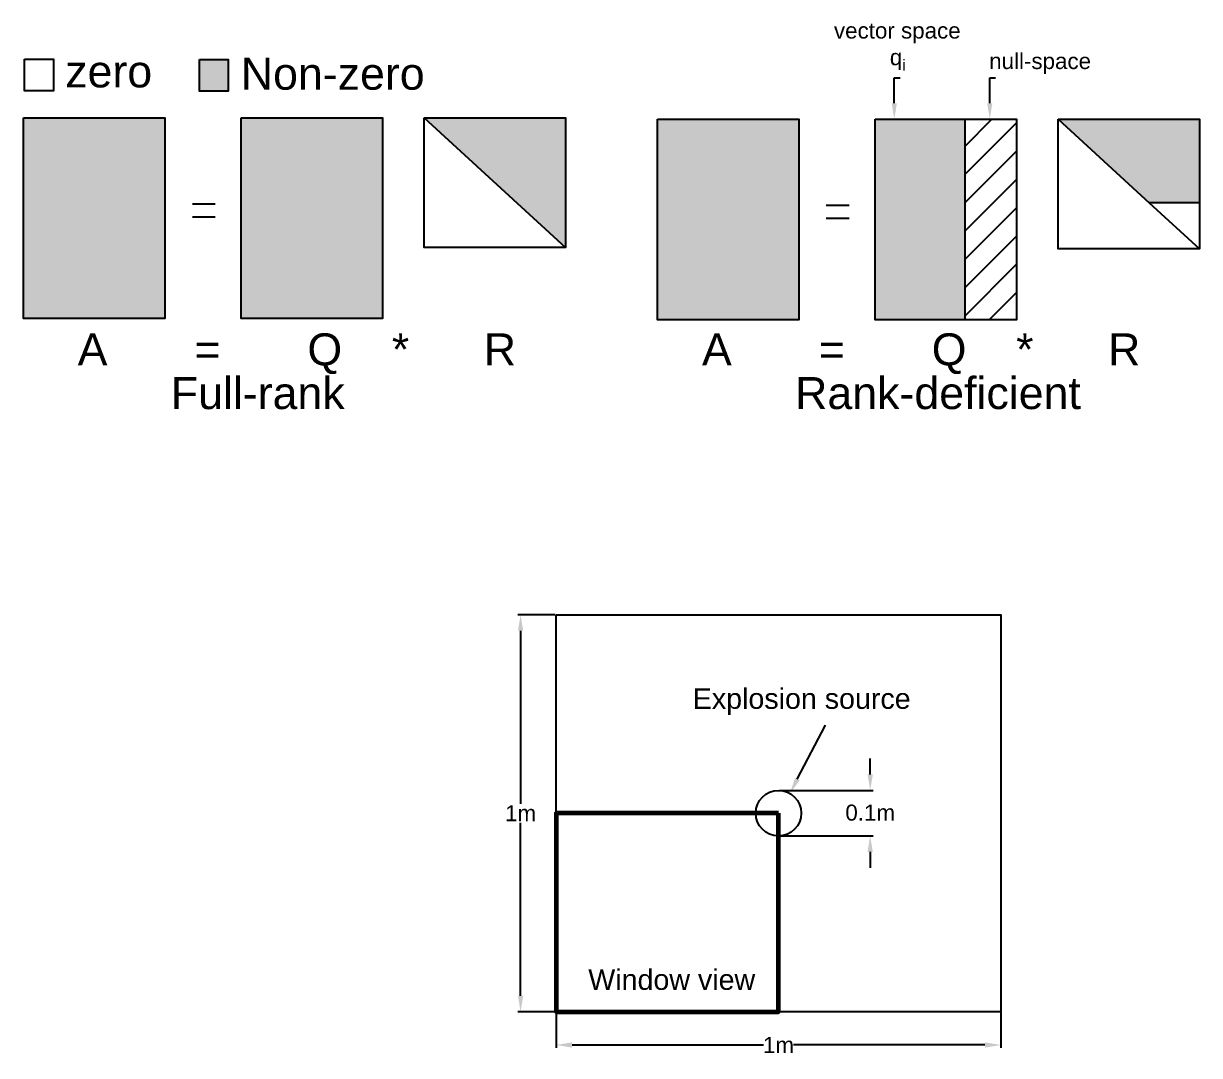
# Model space of a CAD drawing. Header units: inches. Extents: x -128 to 157, y -44 to 110.
# Drawn here: x -128.4 to -54.9, y -19.8 to 44.7 of the extents above; entities that cross this region are included whole.
import ezdxf
from ezdxf import colors
from ezdxf.entities.mleader import LeaderData, LeaderLine
from ezdxf.math import Vec2, Vec3

# ---------------------------------------------------------------- set-up
doc = ezdxf.new("R2010")
doc.units = ezdxf.units.IN
doc.header["$MEASUREMENT"] = 0
doc.styles.get("Standard").update_dxf_attribs({"font": 'arial.ttf'})
doc.dimstyles.get("Standard").update_dxf_attribs({"dimtxt": 0.18, "dimasz": 0.18, "dimexe": 0.18, "dimexo": 0.0625, "dimgap": 0.09, "dimtad": 0, "dimtih": 1, "dimtoh": 1, "dimdec": 4, "dimzin": 0, "dimdsep": 46, "dimtxsty": 'Standard', "dimcen": 0.09, "dimadec": 0, "dimazin": 0, "dimtfac": 1, "dimtdec": 4, "dimtofl": 0, "dimtmove": 0, "dimatfit": 3, "dimfxl": 1, "dimtolj": 1, "dimtzin": 0, "dimarcsym": 0})

# ---------------------------------------------------------------- blocks, each defined once
blk = doc.blocks.new('*D12')
at = {"color": 0, "lineweight": -2, "ltscale": 0.1, "transparency": 16777216}
for p, q in [((-95.171, 7.738), (-97.511, 7.738)), ((-97.331, 6.738), (-97.331, -4.073)), ((-97.331, -16.068), (-97.331, -5.257)), ((-95.171, -17.068), (-97.511, -17.068))]:
    blk.add_line(p, q, dxfattribs=at)
at = {"color": 0, "ltscale": 0.1, "transparency": 16777216}
for points in [[(-97.497, 6.738), (-97.164, 6.738), (-97.331, 7.738)], [(-97.497, -16.068), (-97.164, -16.068), (-97.331, -17.068)]]:
    blk.add_solid(points, dxfattribs=at)
at = {"layer": 'Defpoints', "color": 0, "ltscale": 0.1, "transparency": 16777216}
for p in [(-95.109, 7.738), (-97.331, -17.068), (-95.109, -17.068)]:
    blk.add_point(p, dxfattribs=at)
at = {"color": 0, "ltscale": 0.1, "transparency": 16777216, "insert": (-97.331, -4.665), "char_height": 1, "attachment_point": 5}
blk.add_mtext('\\A1;1m', dxfattribs=at)
blk = doc.blocks.new('*D13')
at = {"color": 0, "lineweight": -2, "ltscale": 0.1, "transparency": 16777216}
for p, q in [((-95.109, -17.13), (-95.109, -19.329)), ((-67.313, -17.13), (-67.313, -19.329)), ((-94.109, -19.149), (-82.15, -19.149)), ((-68.313, -19.149), (-80.272, -19.149))]:
    blk.add_line(p, q, dxfattribs=at)
at = {"color": 0, "ltscale": 0.1, "transparency": 16777216}
for points in [[(-94.109, -18.983), (-94.109, -19.316), (-95.109, -19.149)], [(-68.313, -18.983), (-68.313, -19.316), (-67.313, -19.149)]]:
    blk.add_solid(points, dxfattribs=at)
at = {"layer": 'Defpoints', "color": 0, "ltscale": 0.1, "transparency": 16777216}
for p in [(-95.109, -17.068), (-67.313, -17.068), (-67.313, -19.149)]:
    blk.add_point(p, dxfattribs=at)
at = {"color": 0, "ltscale": 0.1, "transparency": 16777216, "insert": (-81.211, -19.149), "char_height": 1, "attachment_point": 5}
blk.add_mtext('\\A1;1m', dxfattribs=at)
blk = doc.blocks.new('*D14')
at = {"color": 0, "lineweight": -2, "ltscale": 0.1, "transparency": 16777216}
for p, q in [((-75.479, -2.241), (-75.479, -1.241)), ((-81.148, -3.241), (-75.299, -3.241)), ((-81.148, -6.089), (-75.299, -6.089)), ((-75.479, -7.089), (-75.479, -8.089))]:
    blk.add_line(p, q, dxfattribs=at)
at = {"color": 0, "ltscale": 0.1, "transparency": 16777216}
for points in [[(-75.646, -2.241), (-75.313, -2.241), (-75.479, -3.241)], [(-75.646, -7.089), (-75.313, -7.089), (-75.479, -6.089)]]:
    blk.add_solid(points, dxfattribs=at)
at = {"layer": 'Defpoints', "color": 0, "ltscale": 0.1, "transparency": 16777216}
for p in [(-81.211, -3.241), (-81.211, -6.089), (-75.479, -6.089)]:
    blk.add_point(p, dxfattribs=at)
at = {"color": 0, "ltscale": 0.1, "transparency": 16777216, "insert": (-75.479, -4.635), "char_height": 1, "attachment_point": 5}
blk.add_mtext('\\A1;0.1m', dxfattribs=at)

msp = doc.modelspace()

# ---------------------------------------------------------------- hatches: boundary and pattern name
h = msp.add_hatch(color=253)
h.dxf.hatch_style = 1
h.paths.add_polyline_path([(-117.40653, 42.43474), (-117.40653, 40.46957), (-115.6037, 40.46957), (-115.6037, 42.43474)])
h = msp.add_hatch(color=253)
h.dxf.hatch_style = 1
h.paths.add_polyline_path([(-119.559, 38.7912), (-128.39873, 38.7912), (-128.39873, 26.24616), (-119.559, 26.24616)])
h.paths.add_polyline_path([(-114.79091, 26.24616), (-105.95118, 26.24616), (-105.95118, 38.7912), (-114.79091, 38.7912)])
h = msp.add_hatch(color=253)
h.dxf.hatch_style = 1
h.paths.add_polyline_path([(-94.5186, 38.7912), (-103.35832, 38.7912), (-94.5186, 30.69388)])
h = msp.add_hatch(color=253)
h.dxf.hatch_style = 1
h.paths.add_polyline_path([(-79.93816, 38.70816), (-88.77789, 38.70816), (-88.77789, 26.16313), (-79.93816, 26.16313)])
h.paths.add_polyline_path([(-69.5642, 38.70816), (-75.17007, 38.70816), (-75.17007, 26.16313), (-69.5642, 26.16313)])
h = msp.add_hatch()
h.set_pattern_fill('ANSI31', color=256, scale=10)
h.set_pattern_definition([(45, (-192.0176, -7.6611), (-0.883883, 0.883883), [])])
h.paths.add_polyline_path([(-66.33034, 38.70816), (-69.5642, 38.70816), (-69.5642, 26.16313), (-66.33034, 26.16313)])
h = msp.add_hatch(color=253)
h.dxf.hatch_style = 1
h.paths.add_polyline_path([(-63.73748, 38.70816), (-58.03958, 33.4888), (-54.89776, 33.4888), (-54.89776, 38.70816)])

# ---------------------------------------------------------------- linework, layer by layer
at = {"color": 253}
for p, q in [((-103.35832, 38.7912), (-94.5186, 30.69388)), ((-63.73748, 38.70816), (-58.03958, 33.4888))]:
    msp.add_line(p, q, dxfattribs=at)
for p, q in [((-69.5642, 38.70816), (-69.5642, 26.16313)), ((-117.84329, 33.42114), (-116.42282, 33.42114)), ((-78.22245, 33.3381), (-76.80198, 33.3381)), ((-54.89776, 33.4888), (-58.03958, 33.4888)), ((-58.03958, 33.4888), (-54.89776, 30.61085)), ((-117.84329, 32.60533), (-116.42282, 32.60533)), ((-78.22245, 32.52229), (-76.80198, 32.52229))]:
    msp.add_line(p, q)
for points in [[(-128.32935, 42.45435), (-126.52651, 42.45435), (-126.52651, 40.48918), (-128.32935, 40.48918)], [(-117.40653, 42.43474), (-115.6037, 42.43474), (-115.6037, 40.46957), (-117.40653, 40.46957)], [(-128.39873, 38.7912), (-119.559, 38.7912), (-119.559, 26.24616), (-128.39873, 26.24616)], [(-114.79091, 38.7912), (-105.95118, 38.7912), (-105.95118, 26.24616), (-114.79091, 26.24616)], [(-103.35832, 38.7912), (-94.5186, 38.7912), (-94.5186, 30.69388), (-103.35832, 30.69388)], [(-88.77789, 38.70816), (-79.93816, 38.70816), (-79.93816, 26.16313), (-88.77789, 26.16313)], [(-75.17007, 38.70816), (-66.33034, 38.70816), (-66.33034, 26.16313), (-75.17007, 26.16313)], [(-63.73748, 38.70816), (-54.89776, 38.70816), (-54.89776, 30.61085), (-63.73748, 30.61085)]]:
    msp.add_lwpolyline(points, close=True)
at = {"ltscale": 0.1}
msp.add_lwpolyline([(-95.10853, 7.7381), (-67.31321, 7.7381), (-67.31321, -17.06786), (-95.10853, -17.06786)], close=True, dxfattribs=at)
at = {"lineweight": 60, "ltscale": 0.1}
msp.add_lwpolyline([(-81.21087, -4.66488), (-95.10853, -4.66488), (-95.10853, -17.06786), (-81.21087, -17.06786)], close=True, dxfattribs=at)
at = {"ltscale": 0.1}
msp.add_circle((-81.21087, -4.66488), 1.42384, dxfattribs=at)

# ---------------------------------------------------------------- texts
at = {"attachment_point": 1}
for s, width, insert, char_height in [('\\A1;vector space \\P         q{\\H0.7x;\\S^ i;} ', 16.0381802, (-77.74414, 44.74747), 1), ('\\A1;null-space ', 16.0381802, (-68.04169, 42.84195), 1), ('zero', 18.4353938, (-125.79193, 42.69543), 2), ('Non-zero', 18.4353938, (-114.8172, 42.55192), 2), (' A       =       Q    *      R', 48.5732849, (-125.79193, 25.32444), 2), (' A       =       Q    *      R', 48.5732849, (-86.77024, 25.32444), 2), ('Full-rank', 18.4353938, (-119.19172, 22.59255), 2), ('Rank-deficient', 18.4353938, (-80.17003, 22.59255), 2), ('Explosion source', 18.4353938, (-86.56771, 3.13754), 1.28), ('Window view', 18.4353938, (-93.10042, -14.42629), 1.28)]:
    msp.add_mtext_dynamic_manual_height_columns(s, width=width, gutter_width=1, heights=[0], dxfattribs=dict(at, insert=insert, char_height=char_height))

# ---------------------------------------------------------------- dimensions: what is measured, and where the dimension line sits
at = {"ltscale": 0.1}
dim = msp.add_linear_dim(base=(-97.33055, -17.06786), p1=(-95.10853, 7.7381), p2=(-95.10853, -17.06786), angle=90, text='1m', dimstyle='Standard', override={"dimtxt": 1, "dimasz": 1}, dxfattribs=at)
dim.commit()
dim.dimension.update_dxf_attribs({"geometry": '*D12', "text_midpoint": (-97.33055, -4.66488)})
dim = msp.add_linear_dim(base=(-75.47927, -6.08872), p1=(-81.21087, -3.24104), p2=(-81.21087, -6.08872), angle=90, text='0.1m', dimstyle='Standard', override={"dimtxt": 1, "dimasz": 1}, dxfattribs=at)
dim.commit()
dim.dimension.update_dxf_attribs({"geometry": '*D14', "text_midpoint": (-75.47927, -4.63453), "dimtype": 160})
dim = msp.add_linear_dim(base=(-67.31321, -19.14935), p1=(-95.10853, -17.06786), p2=(-67.31321, -17.06786), text='1m', dimstyle='Standard', override={"dimtxt": 1, "dimasz": 1}, dxfattribs=at)
dim.commit()
dim.dimension.update_dxf_attribs({"geometry": '*D13', "text_midpoint": (-81.21087, -19.14935)})

# ---------------------------------------------------------------- leaders
ml = msp.add_multileader_mtext('Standard')
ml.set_content('', color=256)
ml.set_leader_properties()
ml.build(insert=Vec2(0, 0))
ml.multileader.update_dxf_attribs({"dogleg_length": 0.36, "arrow_head_size": 1})
ctx = ml.context
ctx.base_point, ctx.char_height, ctx.arrow_head_size, ctx.landing_gap_size, ctx.plane_origin = Vec3(-73.6149, 41.28767), 0.18, 1, 0.09, Vec3(-73.9749, 38.70816)
notes = []
notes.append((ctx, [(0, (1, 1, 0), (-73.9749, 41.28767), (1, 0), 0.36, [(0, [(-73.9749, 38.70816)], 0, [])])]))
ctx.mtext.insert, ctx.mtext.flow_direction = Vec3(-73.5249, 41.37767), 5
ml = msp.add_multileader_mtext('Standard')
ml.set_content('', color=256)
ml.set_leader_properties()
ml.build(insert=Vec2(0, 0))
ml.multileader.update_dxf_attribs({"dogleg_length": 0.36, "arrow_head_size": 1})
ctx = ml.context
ctx.base_point, ctx.char_height, ctx.arrow_head_size, ctx.landing_gap_size, ctx.plane_origin = Vec3(-67.64497, 41.28767), 0.18, 1, 0.09, Vec3(-68.00497, 38.70816)
notes.append((ctx, [(0, (1, 1, 0), (-68.00497, 41.28767), (1, 0), 0.36, [(0, [(-68.00497, 38.70816)], 0, [])])]))
ctx.mtext.insert, ctx.mtext.flow_direction = Vec3(-67.55497, 41.37767), 5
ml = msp.add_multileader_mtext('Standard', dxfattribs=at)
ml.set_content(' ', color=256)
ml.set_leader_properties()
ml.build(insert=Vec2(0, 0))
ml.multileader.update_dxf_attribs({"dogleg_length": 0, "arrow_head_size": 1})
ctx = ml.context
ctx.base_point, ctx.char_height, ctx.arrow_head_size, ctx.landing_gap_size, ctx.plane_origin = Vec3(-78.27785, 0.83729), 0.18, 1, 0.09, Vec3(-80.49643, -3.43326)
notes.append((ctx, [(0, (1, 1, 0), (-78.27785, 0.83729), (1, 0), 0, [(0, [(-80.49643, -3.43326)], 0, [])])]))
ctx.mtext.insert, ctx.mtext.flow_direction = Vec3(-78.18785, 0.92729), 5
for ctx, leaders in notes:
    for number, flags, end, landing, length, lines in leaders:
        leader = LeaderData()
        leader.index, (leader.has_last_leader_line, leader.has_dogleg_vector, leader.attachment_direction) = number, flags
        leader.last_leader_point, leader.dogleg_vector, leader.dogleg_length = Vec3(end), Vec3(landing), length
        for number, points, colour, breaks in lines:
            line = LeaderLine()
            line.index, line.vertices, line.color, line.breaks = number, Vec3.list(points), colors.encode_raw_color(colour), breaks
            leader.lines.append(line)
        ctx.leaders.append(leader)

doc.saveas('drawing.dxf')
